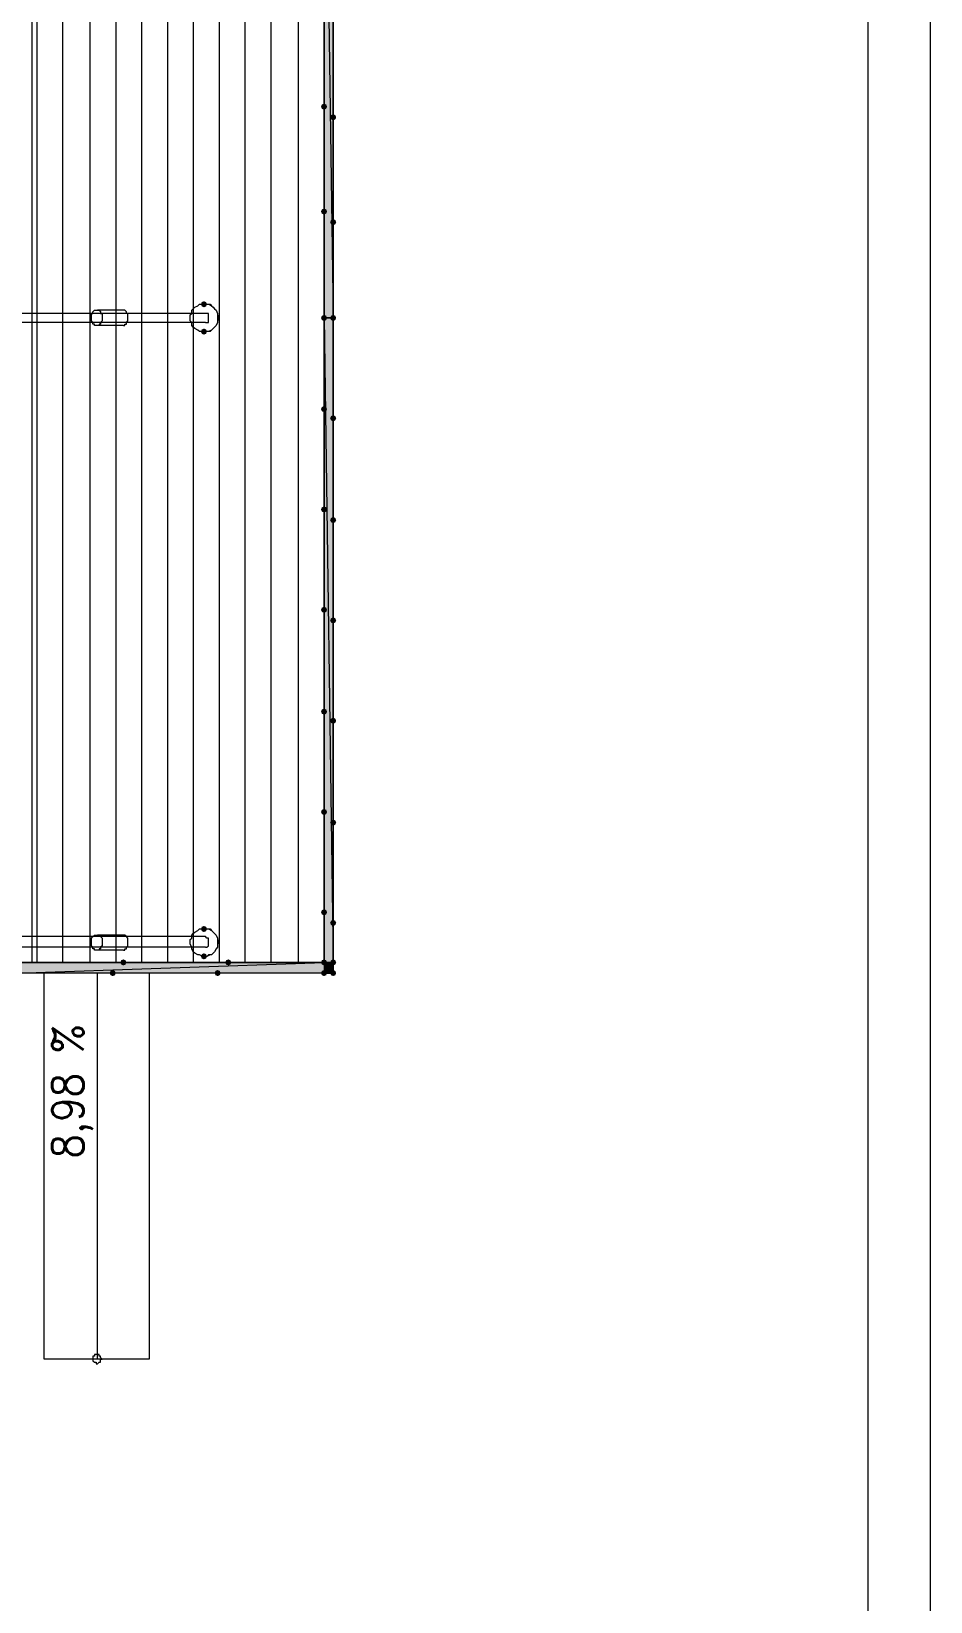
# Model space of a CAD drawing. Header units: millimetres. Extents: x 0 to 420, y 0 to 297.
# Drawn here: x 395.03 to 420.07, y 104.97 to 148.7 of the extents above; entities that cross this region are included whole.
import ezdxf

# ---------------------------------------------------------------- set-up
doc = ezdxf.new("R2010")
doc.units = ezdxf.units.MM
doc.styles.get("Standard").update_dxf_attribs({"font": 'STANDARD'})

msp = doc.modelspace()

# ---------------------------------------------------------------- hatches: boundary and pattern name
h = msp.add_hatch(color=7)
h.paths.add_polyline_path([(403.182667, 140.716), (403.182667, 158.115), (403.436667, 140.716)], flags=0)
h.paths.add_polyline_path([(403.182667, 158.115), (403.436667, 140.716), (403.436667, 158.115)], flags=0)
for color, points in [(254, [(403.267333, 146.600333), (403.242462, 146.540537), (403.182667, 146.515667), (403.122871, 146.540537), (403.098, 146.600333), (403.122871, 146.660129), (403.182667, 146.685), (403.242462, 146.660129)]), (254, [(403.521333, 146.304), (403.496463, 146.244204), (403.436667, 146.219333), (403.376871, 146.244204), (403.352, 146.304), (403.376871, 146.363796), (403.436667, 146.388667), (403.496462, 146.363796)]), (254, [(403.267333, 143.679333), (403.242462, 143.619537), (403.182667, 143.594667), (403.122871, 143.619537), (403.098, 143.679333), (403.122871, 143.739129), (403.182667, 143.764), (403.242462, 143.739129)]), (254, [(403.521333, 143.383), (403.496463, 143.323204), (403.436667, 143.298333), (403.376871, 143.323204), (403.352, 143.383), (403.376871, 143.442796), (403.436667, 143.467667), (403.496462, 143.442796)]), (7, [(399.923, 141.097), (399.898129, 141.037204), (399.838333, 141.012333), (399.778537, 141.037204), (399.753667, 141.097), (399.778537, 141.156796), (399.838333, 141.181667), (399.898129, 141.156796)]), (7, [(399.923, 140.335), (399.898129, 140.275204), (399.838333, 140.250333), (399.778537, 140.275204), (399.753667, 140.335), (399.778537, 140.394796), (399.838333, 140.419667), (399.898129, 140.394796)]), (254, [(403.267333, 140.716), (403.242462, 140.656204), (403.182667, 140.631333), (403.122871, 140.656204), (403.098, 140.716), (403.122871, 140.775796), (403.182667, 140.800667), (403.242462, 140.775796)]), (254, [(403.521333, 140.716), (403.496463, 140.656204), (403.436667, 140.631333), (403.376871, 140.656204), (403.352, 140.716), (403.376871, 140.775796), (403.436667, 140.800667), (403.496462, 140.775796)]), (254, [(403.267333, 138.176), (403.242462, 138.116204), (403.182667, 138.091333), (403.122871, 138.116204), (403.098, 138.176), (403.122871, 138.235796), (403.182667, 138.260667), (403.242462, 138.235796)]), (254, [(403.521333, 137.922), (403.496463, 137.862204), (403.436667, 137.837333), (403.376871, 137.862204), (403.352, 137.922), (403.376871, 137.981796), (403.436667, 138.006667), (403.496462, 137.981796)]), (254, [(403.267333, 135.382), (403.242462, 135.322204), (403.182667, 135.297333), (403.122871, 135.322204), (403.098, 135.382), (403.122871, 135.441796), (403.182667, 135.466667), (403.242462, 135.441796)]), (254, [(403.521333, 135.085667), (403.496463, 135.025871), (403.436667, 135.001), (403.376871, 135.025871), (403.352, 135.085667), (403.376871, 135.145462), (403.436667, 135.170333), (403.496462, 135.145463)]), (254, [(403.267333, 132.588), (403.242462, 132.528204), (403.182667, 132.503333), (403.122871, 132.528204), (403.098, 132.588), (403.122871, 132.647796), (403.182667, 132.672667), (403.242462, 132.647796)]), (254, [(403.521333, 132.291667), (403.496463, 132.231871), (403.436667, 132.207), (403.376871, 132.231871), (403.352, 132.291667), (403.376871, 132.351462), (403.436667, 132.376333), (403.496462, 132.351463)]), (254, [(403.267333, 129.751667), (403.242462, 129.691871), (403.182667, 129.667), (403.122871, 129.691871), (403.098, 129.751667), (403.122871, 129.811462), (403.182667, 129.836333), (403.242462, 129.811463)]), (254, [(403.521333, 129.497667), (403.496463, 129.437871), (403.436667, 129.413), (403.376871, 129.437871), (403.352, 129.497667), (403.376871, 129.557462), (403.436667, 129.582333), (403.496462, 129.557463)]), (254, [(403.267333, 126.957667), (403.242462, 126.897871), (403.182667, 126.873), (403.122871, 126.897871), (403.098, 126.957667), (403.122871, 127.017462), (403.182667, 127.042333), (403.242462, 127.017463)]), (254, [(403.521333, 126.661333), (403.496463, 126.601537), (403.436667, 126.576667), (403.376871, 126.601537), (403.352, 126.661333), (403.376871, 126.721129), (403.436667, 126.746), (403.496462, 126.721129)]), (254, [(403.267333, 124.163667), (403.242462, 124.103871), (403.182667, 124.079), (403.122871, 124.103871), (403.098, 124.163667), (403.122871, 124.223462), (403.182667, 124.248333), (403.242462, 124.223463)]), (7, [(399.923, 123.698), (399.898129, 123.638204), (399.838333, 123.613333), (399.778537, 123.638204), (399.753667, 123.698), (399.778537, 123.757796), (399.838333, 123.782667), (399.898129, 123.757796)]), (254, [(403.521333, 123.867333), (403.496463, 123.807538), (403.436667, 123.782667), (403.376871, 123.807538), (403.352, 123.867333), (403.376871, 123.927129), (403.436667, 123.952), (403.496462, 123.927129)]), (7, [(399.923, 122.936), (399.898129, 122.876204), (399.838333, 122.851333), (399.778537, 122.876204), (399.753667, 122.936), (399.778537, 122.995796), (399.838333, 123.020667), (399.898129, 122.995796)]), (254, [(397.383, 122.470333), (397.358129, 122.410538), (397.298333, 122.385667), (397.238538, 122.410538), (397.213667, 122.470333), (397.238537, 122.530129), (397.298333, 122.555), (397.358129, 122.530129)]), (254, [(397.679333, 122.766667), (397.654462, 122.706871), (397.594667, 122.682), (397.534871, 122.706871), (397.51, 122.766667), (397.534871, 122.826462), (397.594667, 122.851333), (397.654462, 122.826463)]), (254, [(400.304, 122.470333), (400.279129, 122.410538), (400.219333, 122.385667), (400.159537, 122.410538), (400.134667, 122.470333), (400.159537, 122.530129), (400.219333, 122.555), (400.279129, 122.530129)]), (254, [(400.600333, 122.766667), (400.575462, 122.706871), (400.515667, 122.682), (400.455871, 122.706871), (400.431, 122.766667), (400.455871, 122.826462), (400.515667, 122.851333), (400.575462, 122.826463)]), (254, [(403.267333, 122.766667), (403.242462, 122.706871), (403.182667, 122.682), (403.122871, 122.706871), (403.098, 122.766667), (403.122871, 122.826462), (403.182667, 122.851333), (403.242462, 122.826463)]), (254, [(403.267333, 122.766667), (403.242462, 122.706871), (403.182667, 122.682), (403.122871, 122.706871), (403.098, 122.766667), (403.122871, 122.826462), (403.182667, 122.851333), (403.242462, 122.826463)]), (254, [(403.267333, 122.766667), (403.242462, 122.706871), (403.182667, 122.682), (403.122871, 122.706871), (403.098, 122.766667), (403.122871, 122.826462), (403.182667, 122.851333), (403.242462, 122.826463)]), (254, [(403.267333, 122.470333), (403.242462, 122.410538), (403.182667, 122.385667), (403.122871, 122.410538), (403.098, 122.470333), (403.122871, 122.530129), (403.182667, 122.555), (403.242462, 122.530129)]), (254, [(403.267333, 122.470333), (403.242462, 122.410538), (403.182667, 122.385667), (403.122871, 122.410538), (403.098, 122.470333), (403.122871, 122.530129), (403.182667, 122.555), (403.242462, 122.530129)]), (7, [(403.182667, 122.470333), (403.436667, 122.470333), (403.182667, 122.766667)]), (7, [(403.436667, 122.766667), (403.182667, 122.766667), (403.436667, 122.470333)]), (254, [(403.521333, 122.766667), (403.496463, 122.706871), (403.436667, 122.682), (403.376871, 122.706871), (403.352, 122.766667), (403.376871, 122.826462), (403.436667, 122.851333), (403.496462, 122.826463)]), (254, [(403.521333, 122.470333), (403.496463, 122.410538), (403.436667, 122.385667), (403.376871, 122.410538), (403.352, 122.470333), (403.376871, 122.530129), (403.436667, 122.555), (403.496462, 122.530129)]), (254, [(403.521333, 122.470333), (403.496463, 122.410538), (403.436667, 122.385667), (403.376871, 122.410538), (403.352, 122.470333), (403.376871, 122.530129), (403.436667, 122.555), (403.496462, 122.530129)]), (254, [(403.521333, 122.470333), (403.496463, 122.410538), (403.436667, 122.385667), (403.376871, 122.410538), (403.352, 122.470333), (403.376871, 122.530129), (403.436667, 122.555), (403.496462, 122.530129)])]:
    msp.add_hatch(color=color).paths.add_polyline_path(points, flags=0)
h = msp.add_hatch(color=7)
h.paths.add_polyline_path([(403.182667, 122.766667), (403.182667, 140.716), (403.436667, 122.766667)], flags=0)
h.paths.add_polyline_path([(403.182667, 140.716), (403.436667, 122.766667), (403.436667, 140.716)], flags=0)
h = msp.add_hatch(color=7)
h.paths.add_polyline_path([(403.182667, 122.470333), (394.631333, 122.470333), (403.182667, 122.766667)], flags=0)
h.paths.add_polyline_path([(394.631333, 122.470333), (403.182667, 122.766667), (394.631333, 122.766667)], flags=0)

# ---------------------------------------------------------------- linework, layer by layer
at = {"color": 7, "lineweight": 0}
for points in [[(0.211668, 0), (420.073667, 0), (420.073667, 296.925999), (0.211668, 296.925999)], [(7.239002, 1.735667), (418.338, 1.735667), (418.338, 295.190332), (7.239002, 295.190332)], [(402.59, 205.062667), (403.182667, 205.062667), (403.182667, 122.766667), (402.59, 122.766667), (395.647333, 122.766667), (395.054667, 122.766667), (395.054667, 205.062667), (395.647333, 205.062667)], [(403.436667, 140.716), (403.182667, 140.716), (403.182667, 158.115), (403.436667, 158.115), (403.182667, 158.115), (403.182667, 169.714333), (403.436667, 169.714333), (403.436667, 187.071), (403.182667, 187.071), (403.182667, 169.714333), (403.436667, 169.714333), (403.436667, 158.115)], [(394.716, 163.914667), (394.716, 122.766667), (395.054667, 122.766667), (395.054667, 163.914667)], [(403.182667, 140.716), (403.182667, 158.115), (403.436667, 140.716)], [(403.182667, 158.115), (403.436667, 140.716), (403.436667, 158.115)], [(396.705667, 140.673667), (396.705667, 140.716), (396.705667, 140.758333), (396.705667, 140.800667), (396.705667, 140.843), (396.748, 140.843), (396.748, 140.885333), (396.790333, 140.927667), (396.832667, 140.927667), (396.875, 140.927667), (396.917333, 140.927667), (396.959667, 140.885333), (396.959667, 140.843), (397.002, 140.843), (397.002, 140.800667), (397.002, 140.758333), (397.002, 140.716), (397.002, 140.673667), (397.002, 140.631333), (396.959667, 140.589), (396.959667, 140.546667), (396.917333, 140.546667), (396.917333, 140.504333), (396.875, 140.504333), (396.832667, 140.504333), (396.790333, 140.504333), (396.790333, 140.546667), (396.748, 140.546667), (396.748, 140.589), (396.705667, 140.631333)], [(399.457333, 140.631333), (399.457333, 140.716), (399.457333, 140.800667), (399.499667, 140.843), (399.499667, 140.927667), (399.542, 140.97), (399.584333, 141.012333), (399.669, 141.054667), (399.711333, 141.097), (399.796, 141.097), (399.838333, 141.097), (399.923, 141.097), (399.965333, 141.097), (400.05, 141.054667), (400.092333, 141.012333), (400.134667, 140.97), (400.177, 140.927667), (400.219333, 140.843), (400.219333, 140.800667), (400.219333, 140.716), (400.219333, 140.631333), (400.219333, 140.589), (400.177, 140.504333), (400.134667, 140.462), (400.092333, 140.419667), (400.05, 140.377333), (399.965333, 140.335), (399.923, 140.335), (399.838333, 140.335), (399.796, 140.335), (399.711333, 140.335), (399.669, 140.377333), (399.584333, 140.419667), (399.542, 140.462), (399.499667, 140.504333), (399.499667, 140.589)], [(403.182667, 122.470333), (394.631333, 122.470333), (394.631333, 122.766667), (403.182667, 122.766667), (403.182667, 140.716), (403.436667, 140.716), (403.436667, 122.470333)], [(403.182667, 122.766667), (403.182667, 140.716), (403.436667, 122.766667)], [(403.182667, 140.716), (403.436667, 122.766667), (403.436667, 140.716)], [(396.705667, 123.274667), (396.705667, 123.317), (396.705667, 123.359333), (396.705667, 123.401667), (396.705667, 123.444), (396.748, 123.486333), (396.790333, 123.528667), (396.832667, 123.528667), (396.875, 123.528667), (396.917333, 123.528667), (396.959667, 123.486333), (397.002, 123.444), (397.002, 123.401667), (397.002, 123.359333), (397.002, 123.317), (397.002, 123.274667), (397.002, 123.232333), (396.959667, 123.19), (396.959667, 123.147667), (396.917333, 123.147667), (396.917333, 123.105333), (396.875, 123.105333), (396.832667, 123.105333), (396.790333, 123.105333), (396.790333, 123.147667), (396.748, 123.147667), (396.748, 123.19), (396.705667, 123.232333)], [(399.457333, 123.274667), (399.457333, 123.317), (399.457333, 123.401667), (399.499667, 123.444), (399.499667, 123.528667), (399.542, 123.571), (399.584333, 123.613333), (399.669, 123.655667), (399.711333, 123.698), (399.796, 123.698), (399.838333, 123.698), (399.923, 123.698), (399.965333, 123.698), (400.05, 123.655667), (400.092333, 123.613333), (400.134667, 123.571), (400.177, 123.528667), (400.219333, 123.444), (400.219333, 123.401667), (400.219333, 123.317), (400.219333, 123.274667), (400.219333, 123.19), (400.177, 123.147667), (400.134667, 123.063), (400.092333, 123.020667), (400.05, 122.978333), (399.965333, 122.978333), (399.923, 122.936), (399.838333, 122.936), (399.796, 122.936), (399.711333, 122.978333), (399.669, 122.978333), (399.584333, 123.020667), (399.542, 123.063), (399.499667, 123.147667), (399.499667, 123.19)], [(403.182667, 122.470333), (394.631333, 122.470333), (403.182667, 122.766667)], [(394.631333, 122.470333), (403.182667, 122.766667), (394.631333, 122.766667)], [(403.182667, 122.470333), (403.436667, 122.470333), (403.182667, 122.766667)], [(403.436667, 122.766667), (403.182667, 122.766667), (403.436667, 122.470333)], [(396.875, 111.844667), (396.832667, 111.844667), (396.790333, 111.844667), (396.790333, 111.802333), (396.748, 111.802333), (396.748, 111.76), (396.748, 111.717667), (396.748, 111.675333), (396.790333, 111.633), (396.832667, 111.633), (396.832667, 111.590667), (396.875, 111.590667), (396.917333, 111.633), (396.959667, 111.633), (396.959667, 111.675333), (396.959667, 111.717667), (397.002, 111.717667), (396.959667, 111.76), (396.959667, 111.802333), (396.917333, 111.802333), (396.917333, 111.844667)]]:
    msp.add_lwpolyline(points, close=True, dxfattribs=at)
at = {"color": 253, "lineweight": 0}
for points in [[(395.181667, 205.062667), (395.181667, 122.766667)], [(395.901333, 205.062667), (395.901333, 122.766667)], [(396.663333, 205.062667), (396.663333, 122.766667)], [(397.383, 205.062667), (397.383, 122.766667)], [(398.102667, 205.062667), (398.102667, 122.766667)], [(398.822333, 205.062667), (398.822333, 122.766667)], [(399.542, 205.062667), (399.542, 122.766667)], [(400.261667, 205.062667), (400.261667, 122.766667)], [(400.981333, 205.062667), (400.981333, 122.766667)], [(401.701, 205.062667), (401.701, 122.766667)], [(402.463, 205.062667), (402.463, 122.766667)]]:
    msp.add_lwpolyline(points, dxfattribs=at)
at = {"color": 7, "lineweight": 0}
for points in [[(403.436667, 140.716), (403.436667, 158.115)], [(399.880667, 140.843), (394.589, 140.843)], [(397.594667, 140.927667), (396.875, 140.927667)], [(397.594667, 140.504333), (397.637, 140.504333), (397.637, 140.546667), (397.679333, 140.546667), (397.679333, 140.589), (397.721667, 140.631333), (397.721667, 140.673667), (397.721667, 140.716), (397.721667, 140.758333), (397.721667, 140.800667), (397.721667, 140.843), (397.679333, 140.843), (397.679333, 140.885333), (397.637, 140.927667), (397.594667, 140.927667)], [(399.838333, 141.097), (399.923, 141.097), (400.007667, 141.097), (400.05, 141.054667), (400.092333, 141.012333), (400.134667, 140.97), (400.177, 140.927667), (400.219333, 140.843), (400.219333, 140.800667), (400.261667, 140.716), (400.219333, 140.631333), (400.219333, 140.589), (400.177, 140.504333), (400.134667, 140.462), (400.092333, 140.419667), (400.05, 140.377333), (400.007667, 140.335), (399.923, 140.335), (399.838333, 140.335)], [(399.880667, 140.589), (399.923, 140.589), (399.965333, 140.589), (399.965333, 140.631333), (399.965333, 140.673667), (399.965333, 140.716), (399.965333, 140.758333), (399.965333, 140.800667), (399.965333, 140.843), (399.923, 140.843), (399.880667, 140.843)], [(399.880667, 140.589), (394.589, 140.589)], [(397.594667, 140.504333), (396.875, 140.504333)], [(403.436667, 122.766667), (403.436667, 140.716)], [(399.880667, 123.486333), (394.589, 123.486333)], [(397.594667, 123.528667), (396.875, 123.528667)], [(397.594667, 123.105333), (397.637, 123.105333), (397.637, 123.147667), (397.679333, 123.147667), (397.679333, 123.19), (397.721667, 123.232333), (397.721667, 123.274667), (397.721667, 123.317), (397.721667, 123.359333), (397.721667, 123.401667), (397.721667, 123.444), (397.679333, 123.486333), (397.637, 123.528667), (397.594667, 123.528667)], [(399.838333, 123.698), (399.923, 123.698), (400.007667, 123.698), (400.05, 123.655667), (400.092333, 123.613333), (400.134667, 123.571), (400.177, 123.528667), (400.219333, 123.444), (400.219333, 123.401667), (400.261667, 123.317), (400.219333, 123.274667), (400.219333, 123.19), (400.177, 123.147667), (400.134667, 123.063), (400.092333, 123.020667), (400.05, 122.978333), (400.007667, 122.978333), (399.923, 122.936), (399.838333, 122.936)], [(399.880667, 123.19), (399.923, 123.19), (399.965333, 123.232333), (399.965333, 123.274667), (399.965333, 123.317), (399.965333, 123.359333), (399.965333, 123.401667), (399.965333, 123.444), (399.923, 123.444), (399.880667, 123.486333)], [(399.880667, 123.19), (394.589, 123.19)], [(397.594667, 123.105333), (396.875, 123.105333)], [(403.182667, 122.766667), (394.631333, 122.766667)], [(398.314333, 122.470333), (398.314333, 111.717667), (395.393333, 111.717667), (395.393333, 122.470333)], [(396.875, 111.717667), (396.875, 122.470333)]]:
    msp.add_lwpolyline(points, dxfattribs=at)

# ---------------------------------------------------------------- texts
at = {"color": 7, "insert": (396.748014, 117.305674), "char_height": 0.872032, "width": 3.80302844, "attachment_point": 7, "rotation": 90}
msp.add_mtext('8,98 %', dxfattribs=at)

doc.saveas('drawing.dxf')
